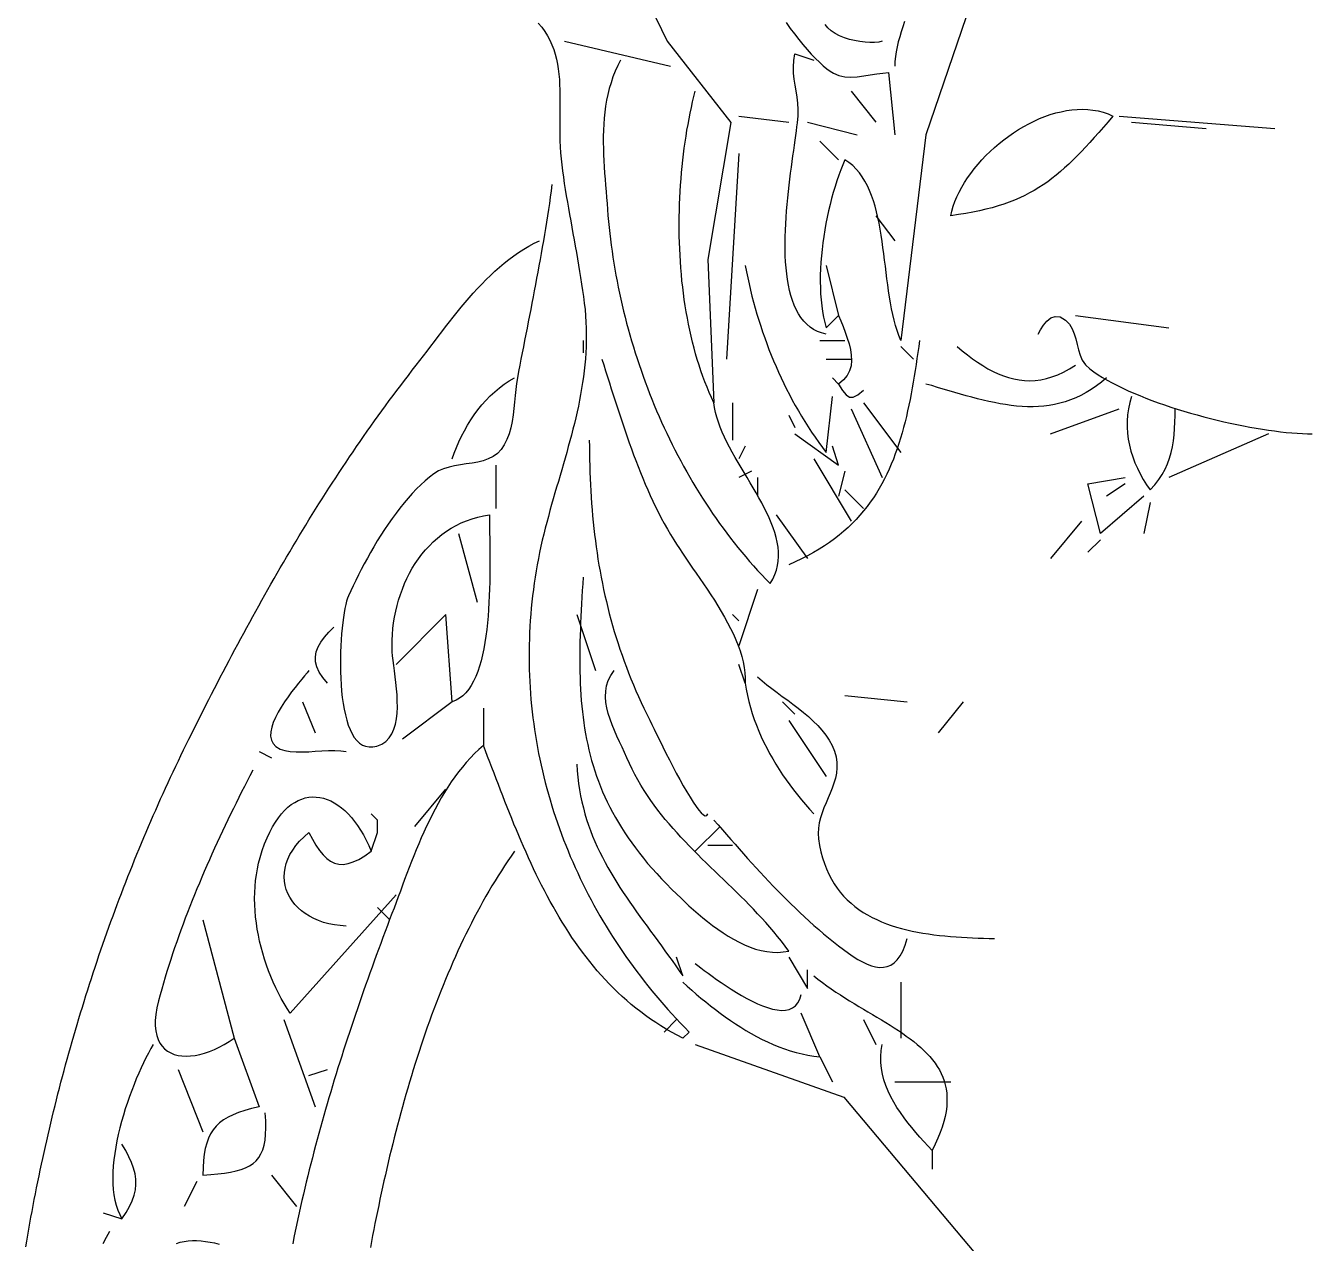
# Model space of a CAD drawing. Header units: millimetres. Extents: x 39 to 722, y 30 to 846.
# Drawn here: x 56.1 to 262.5, y 440.4 to 635.8 of the extents above; entities that cross this region are included whole.
import ezdxf

# ---------------------------------------------------------------- set-up
doc = ezdxf.new("R2010")
doc.units = ezdxf.units.MM
doc.layers.add('0_0_0', color=3, linetype='Continuous')

msp = doc.modelspace()

# ---------------------------------------------------------------- linework, layer by layer
at = {"layer": '0_0_0'}
for points in [[(142.52, 667.34), (158.99, 633.34), (169.22, 620.33), (165.53, 598.34), (166.52, 575.34), (166.14, 576.16), (165.77, 576.99), (165.41, 577.83), (165.07, 578.69), (164.74, 579.56), (164.43, 580.45), (164.13, 581.35), (163.84, 582.26), (163.58, 583.18), (163.32, 584.11), (163.08, 585.05), (162.85, 586.01), (162.63, 586.97), (162.43, 587.94), (162.25, 588.92), (162.07, 589.9), (161.91, 590.9), (161.76, 591.89), (161.63, 592.9), (161.5, 593.91), (161.39, 594.92), (161.3, 595.94), (161.21, 596.96), (161.14, 597.98), (161.08, 599.01), (161.03, 600.04), (160.99, 601.06), (160.96, 602.09), (160.95, 603.12), (160.95, 604.15), (160.96, 605.17), (160.98, 606.2), (161.01, 607.22), (161.05, 608.24), (161.1, 609.25), (161.17, 610.26), (161.24, 611.27), (161.32, 612.27), (161.42, 613.26), (161.52, 614.25), (161.64, 615.22), (161.76, 616.2), (161.9, 617.16), (162.04, 618.11), (162.19, 619.06), (162.36, 619.99), (162.53, 620.91), (162.71, 621.82), (162.9, 622.72), (163.1, 623.61), (163.31, 624.48), (163.52, 625.34)], [(215.52, 662.34), (200.53, 618.34), (196.52, 585.34), (196.21, 586.11), (195.92, 586.92), (195.66, 587.75), (195.43, 588.61), (195.22, 589.5), (195.02, 590.42), (194.85, 591.35), (194.69, 592.3), (194.54, 593.27), (194.41, 594.25), (194.27, 595.24), (194.15, 596.24), (194.03, 597.24), (193.9, 598.24), (193.78, 599.24), (193.64, 600.24), (193.51, 601.23), (193.36, 602.21), (193.19, 603.18), (193.02, 604.13), (192.82, 605.07), (192.61, 605.98), (192.37, 606.87), (192.1, 607.74), (191.81, 608.57), (191.49, 609.38), (191.14, 610.15), (190.75, 610.88), (190.32, 611.57), (189.85, 612.23), (189.34, 612.83), (188.78, 613.39), (188.18, 613.89), (187.52, 614.34), (187.19, 613.54), (186.86, 612.7), (186.55, 611.84), (186.24, 610.94), (185.95, 610.02), (185.67, 609.08), (185.4, 608.11), (185.15, 607.13), (184.91, 606.13), (184.69, 605.12), (184.49, 604.1), (184.3, 603.07), (184.13, 602.03), (183.98, 600.99), (183.86, 599.95), (183.75, 598.9), (183.67, 597.87), (183.61, 596.83), (183.58, 595.81), (183.57, 594.79), (183.59, 593.79), (183.63, 592.81), (183.7, 591.84), (183.81, 590.89), (183.94, 589.96), (184.1, 589.06), (184.3, 588.19), (184.52, 587.34), (186.52, 589.34), (186.87, 588.46), (187.23, 587.56), (187.59, 586.64), (187.92, 585.72), (188.2, 584.8), (188.43, 583.88), (188.56, 582.99), (188.6, 582.11), (188.51, 581.27), (188.28, 580.46), (187.88, 579.7), (187.3, 578.99), (186.52, 578.34), (187.17, 577.32), (187.73, 576.62), (188.28, 576.25), (188.88, 576.24), (189.61, 576.6), (190.52, 577.34)], [(138.33, 636.28), (138.89, 635.62), (139.38, 634.93), (139.81, 634.23), (140.19, 633.52), (140.52, 632.78), (140.81, 632.04), (141.04, 631.27), (141.24, 630.49), (141.4, 629.7), (141.53, 628.9), (141.63, 628.08), (141.71, 627.24), (141.76, 626.4), (141.79, 625.54), (141.8, 624.67), (141.81, 623.79), (141.81, 622.9), (141.8, 622), (141.79, 621.09), (141.78, 620.18), (141.78, 619.25), (141.79, 618.31), (141.81, 617.37), (141.85, 616.41), (141.9, 615.45), (141.99, 614.49), (142.09, 613.51), (142.22, 612.53), (142.36, 611.53), (142.51, 610.54), (142.67, 609.54), (142.83, 608.54), (143, 607.54), (143.17, 606.54), (143.35, 605.53), (143.53, 604.53), (143.71, 603.52), (143.9, 602.51), (144.08, 601.49), (144.26, 600.48), (144.44, 599.47), (144.62, 598.45), (144.8, 597.44), (144.97, 596.42), (145.13, 595.41), (145.29, 594.39), (145.44, 593.37), (145.58, 592.36), (145.71, 591.34), (145.83, 590.32), (145.92, 589.3), (145.98, 588.29), (146.02, 587.29), (146.04, 586.3), (146.03, 585.31), (146.01, 584.33), (145.96, 583.35), (145.89, 582.38), (145.81, 581.42), (145.7, 580.46), (145.58, 579.51), (145.45, 578.56), (145.29, 577.61), (145.13, 576.67), (144.95, 575.73), (144.76, 574.79), (144.56, 573.86), (144.34, 572.92), (144.12, 571.99), (143.89, 571.07), (143.65, 570.14), (143.4, 569.21), (143.15, 568.29), (142.89, 567.36), (142.62, 566.43), (142.36, 565.51), (142.09, 564.58), (141.82, 563.65), (141.55, 562.72), (141.27, 561.79), (141, 560.86), (140.73, 559.92), (140.47, 558.98), (140.21, 558.04), (139.95, 557.09), (139.7, 556.14), (139.45, 555.18), (139.21, 554.22), (138.98, 553.26), (138.76, 552.29), (138.55, 551.31), (138.35, 550.33), (138.16, 549.34), (137.98, 548.35), (137.82, 547.34), (137.67, 546.35), (137.54, 545.36), (137.41, 544.36), (137.3, 543.37), (137.21, 542.38), (137.12, 541.39), (137.05, 540.4), (136.98, 539.42), (136.93, 538.43), (136.9, 537.45), (136.87, 536.46), (136.85, 535.48), (136.85, 534.5), (136.86, 533.52), (136.88, 532.54), (136.92, 531.56), (136.96, 530.59), (137.02, 529.62), (137.08, 528.65), (137.16, 527.68), (137.25, 526.71), (137.36, 525.75), (137.47, 524.78), (137.59, 523.82), (137.73, 522.87), (137.88, 521.91), (138.04, 520.96), (138.21, 520.01), (138.39, 519.06), (138.58, 518.11), (138.78, 517.17), (138.99, 516.23), (139.22, 515.3), (139.45, 514.36), (139.7, 513.43), (139.96, 512.5), (140.22, 511.58), (140.5, 510.66), (140.79, 509.74), (141.09, 508.82), (141.4, 507.91), (141.72, 507), (142.05, 506.1), (142.39, 505.2), (142.74, 504.3), (143.1, 503.41), (143.47, 502.52), (143.86, 501.63), (144.25, 500.75), (144.65, 499.87), (145.06, 499), (145.48, 498.13), (145.91, 497.26), (146.36, 496.4), (146.81, 495.55), (147.27, 494.7), (147.74, 493.85), (148.22, 493.01), (148.71, 492.17), (149.21, 491.33), (149.72, 490.51), (150.24, 489.68), (150.76, 488.86), (151.3, 488.05), (151.85, 487.24), (152.4, 486.44), (152.97, 485.64), (153.54, 484.85), (154.13, 484.06), (154.72, 483.28), (155.32, 482.5), (155.93, 481.73), (156.55, 480.97), (157.18, 480.21), (157.82, 479.45), (158.47, 478.7), (159.12, 477.96), (159.78, 477.23), (160.46, 476.5), (161.14, 475.77), (161.83, 475.06), (162.52, 474.34), (161.52, 473.34), (160.62, 473.81), (159.73, 474.3), (158.86, 474.8), (158, 475.32), (157.17, 475.85), (156.35, 476.4), (155.55, 476.97), (154.77, 477.56), (154, 478.15), (153.25, 478.77), (152.52, 479.4), (151.8, 480.04), (151.1, 480.7), (150.41, 481.37), (149.73, 482.05), (149.08, 482.75), (148.43, 483.46), (147.8, 484.18), (147.18, 484.91), (146.58, 485.65), (145.99, 486.4), (145.41, 487.17), (144.84, 487.94), (144.29, 488.73), (143.74, 489.52), (143.21, 490.32), (142.69, 491.14), (142.18, 491.96), (141.68, 492.78), (141.19, 493.62), (140.71, 494.46), (140.24, 495.31), (139.77, 496.17), (139.32, 497.03), (138.87, 497.89), (138.44, 498.77), (138.01, 499.64), (137.58, 500.53), (137.17, 501.41), (136.76, 502.3), (136.36, 503.2), (135.96, 504.09), (135.57, 504.99), (135.19, 505.9), (134.81, 506.8), (134.43, 507.7), (134.06, 508.61), (133.7, 509.52), (133.34, 510.43), (132.98, 511.34), (132.62, 512.24), (132.27, 513.15), (131.92, 514.06), (131.58, 514.96), (131.23, 515.87), (130.89, 516.77), (130.55, 517.67), (130.2, 518.56), (129.86, 519.46), (129.52, 520.34), (128.8, 519.7), (128.1, 519.03), (127.43, 518.34), (126.78, 517.61), (126.15, 516.86), (125.54, 516.09), (124.95, 515.29), (124.37, 514.47), (123.82, 513.63), (123.29, 512.78), (122.77, 511.91), (122.27, 511.02), (121.78, 510.12), (121.31, 509.21), (120.86, 508.29), (120.41, 507.36), (119.98, 506.42), (119.56, 505.48), (119.15, 504.53), (118.76, 503.58), (118.37, 502.63), (117.99, 501.68), (117.62, 500.72), (117.25, 499.78), (116.89, 498.83), (116.54, 497.89), (116.2, 496.96), (115.85, 496.04), (115.51, 495.13), (115.18, 494.23), (114.84, 493.34), (114.48, 492.38), (114.11, 491.43), (113.75, 490.47), (113.4, 489.51), (113.04, 488.55), (112.69, 487.6), (112.34, 486.64), (111.99, 485.69), (111.65, 484.74), (111.31, 483.79), (110.97, 482.83), (110.63, 481.88), (110.29, 480.93), (109.96, 479.98), (109.63, 479.03), (109.31, 478.08), (108.98, 477.13), (108.66, 476.18), (108.34, 475.23), (108.03, 474.28), (107.71, 473.33), (107.4, 472.38), (107.1, 471.43), (106.79, 470.47), (106.49, 469.52), (106.19, 468.57), (105.9, 467.61), (105.6, 466.66), (105.31, 465.71), (105.03, 464.75), (104.74, 463.79), (104.46, 462.83), (104.19, 461.88), (103.91, 460.92), (103.64, 459.95), (103.37, 458.99), (103.11, 458.03), (102.85, 457.06), (102.59, 456.1), (102.33, 455.13), (102.08, 454.16), (101.83, 453.19), (101.59, 452.21), (101.34, 451.24), (101.11, 450.26), (100.87, 449.28), (100.64, 448.3), (100.41, 447.31), (100.19, 446.33), (99.97, 445.34), (99.75, 444.35), (99.54, 443.36), (99.32, 442.36), (99.12, 441.36), (98.92, 440.36)], [(178.08, 636.36), (178.75, 635.42), (179.43, 634.52), (180.12, 633.65), (180.8, 632.82), (181.47, 632.03), (182.14, 631.29), (182.79, 630.61), (183.43, 629.98), (184.04, 629.43), (184.63, 628.94), (185.19, 628.53), (185.72, 628.21), (186.57, 627.85), (187.5, 627.66), (188.49, 627.61), (189.52, 627.65), (190.56, 627.78), (191.61, 627.94), (192.63, 628.11), (193.61, 628.25), (194.52, 628.34), (195.52, 618.34)], [(193.52, 633.34), (192.95, 633.23), (192.29, 633.17), (191.55, 633.16), (190.76, 633.2), (189.93, 633.3), (189.09, 633.45), (188.25, 633.65), (187.44, 633.9), (186.66, 634.22), (185.95, 634.59), (185.31, 635.01), (184.77, 635.5), (184.35, 636.04)], [(197.07, 636.5), (196.81, 635.68), (196.56, 634.87), (196.32, 634.06), (196.1, 633.26), (195.91, 632.46), (195.75, 631.67), (195.63, 630.88), (195.55, 630.11), (195.52, 629.34)], [(142.52, 633.34), (159.52, 629.34)], [(151.52, 630.34), (151.07, 629.45), (150.67, 628.54), (150.31, 627.62), (150, 626.7), (149.73, 625.77), (149.49, 624.83), (149.3, 623.88), (149.13, 622.93), (149, 621.97), (148.9, 621), (148.83, 620.04), (148.78, 619.06), (148.76, 618.09), (148.76, 617.11), (148.77, 616.13), (148.8, 615.15), (148.85, 614.16), (148.91, 613.18), (148.97, 612.2), (149.04, 611.22), (149.12, 610.24), (149.2, 609.26), (149.28, 608.28), (149.36, 607.31), (149.44, 606.34), (149.51, 605.39), (149.59, 604.44), (149.69, 603.48), (149.79, 602.52), (149.91, 601.57), (150.03, 600.61), (150.16, 599.65), (150.31, 598.69), (150.46, 597.73), (150.62, 596.76), (150.79, 595.8), (150.97, 594.84), (151.16, 593.88), (151.37, 592.92), (151.58, 591.96), (151.79, 591), (152.02, 590.04), (152.26, 589.09), (152.51, 588.13), (152.77, 587.17), (153.03, 586.22), (153.31, 585.27), (153.59, 584.32), (153.88, 583.37), (154.19, 582.43), (154.5, 581.49), (154.82, 580.55), (155.15, 579.61), (155.49, 578.67), (155.84, 577.74), (156.2, 576.81), (156.56, 575.89), (156.94, 574.97), (157.32, 574.05), (157.72, 573.14), (158.12, 572.23), (158.53, 571.33), (158.95, 570.43), (159.38, 569.53), (159.82, 568.64), (160.26, 567.75), (160.72, 566.87), (161.18, 566), (161.65, 565.13), (162.14, 564.26), (162.63, 563.41), (163.12, 562.55), (163.63, 561.71), (164.15, 560.87), (164.67, 560.03), (165.2, 559.21), (165.74, 558.39), (166.29, 557.58), (166.85, 556.77), (167.42, 555.97), (167.99, 555.18), (168.57, 554.4), (169.16, 553.62), (169.76, 552.86), (170.37, 552.1), (170.99, 551.35), (171.61, 550.61), (172.24, 549.87), (172.88, 549.15), (173.53, 548.43), (174.19, 547.73), (174.85, 547.03), (175.52, 546.34), (175.94, 547.04), (176.28, 547.75), (176.54, 548.46), (176.72, 549.19), (176.84, 549.92), (176.89, 550.67), (176.88, 551.42), (176.81, 552.18), (176.68, 552.94), (176.51, 553.71), (176.29, 554.49), (176.02, 555.27), (175.72, 556.06), (175.38, 556.85), (175, 557.65), (174.6, 558.45), (174.18, 559.25), (173.74, 560.06), (173.28, 560.87), (172.8, 561.68), (172.32, 562.49), (171.84, 563.31), (171.35, 564.12), (170.86, 564.94), (170.38, 565.75), (169.92, 566.57), (169.46, 567.38), (169.02, 568.19), (168.61, 569), (168.22, 569.81), (167.86, 570.61), (167.53, 571.41), (167.24, 572.21), (166.99, 573), (166.79, 573.79), (166.63, 574.57), (166.52, 575.34)], [(184.52, 586.34), (183.8, 586.53), (183.13, 586.79), (182.51, 587.11), (181.94, 587.49), (181.41, 587.94), (180.92, 588.45), (180.48, 589), (180.08, 589.62), (179.72, 590.28), (179.4, 590.98), (179.12, 591.73), (178.87, 592.52), (178.65, 593.35), (178.46, 594.21), (178.31, 595.1), (178.19, 596.02), (178.09, 596.97), (178.01, 597.93), (177.97, 598.92), (177.94, 599.92), (177.94, 600.94), (177.95, 601.97), (177.98, 603.01), (178.03, 604.05), (178.09, 605.09), (178.17, 606.13), (178.26, 607.17), (178.36, 608.2), (178.46, 609.22), (178.58, 610.23), (178.7, 611.22), (178.82, 612.2), (178.94, 613.15), (179.07, 614.07), (179.19, 614.97), (179.31, 615.84), (179.43, 616.68), (179.54, 617.48), (179.65, 618.24), (179.75, 618.96), (179.83, 619.63), (179.91, 620.25), (179.97, 620.83), (180.01, 621.34), (180.04, 622.4), (179.98, 623.42), (179.86, 624.4), (179.7, 625.37), (179.53, 626.32), (179.39, 627.28), (179.29, 628.24), (179.26, 629.24), (179.33, 630.27), (179.52, 631.34), (182.52, 630.34)], [(188.52, 625.34), (192.52, 620.34)], [(170.52, 621.34), (178.52, 620.34)], [(181.52, 620.34), (189.52, 618.34)], [(231.52, 621.34), (256.52, 619.34)], [(233.52, 620.34), (245.52, 619.34)], [(183.52, 617.34), (186.52, 614.34)], [(170.52, 615.34), (168.52, 582.34)], [(140.52, 610.34), (140.39, 609.34), (140.25, 608.34), (140.11, 607.33), (139.96, 606.33), (139.81, 605.33), (139.65, 604.32), (139.49, 603.32), (139.32, 602.32), (139.15, 601.31), (138.98, 600.31), (138.8, 599.31), (138.62, 598.31), (138.44, 597.31), (138.25, 596.31), (138.07, 595.31), (137.88, 594.31), (137.69, 593.31), (137.5, 592.31), (137.3, 591.31), (137.11, 590.31), (136.91, 589.31), (136.72, 588.31), (136.52, 587.32), (136.33, 586.32), (136.13, 585.32), (135.94, 584.33), (135.74, 583.33), (135.55, 582.33), (135.36, 581.34), (135.17, 580.34), (134.98, 579.34), (134.84, 578.44), (134.72, 577.48), (134.62, 576.48), (134.52, 575.45), (134.41, 574.41), (134.28, 573.37), (134.12, 572.34), (133.91, 571.33), (133.64, 570.37), (133.3, 569.45), (132.88, 568.59), (132.36, 567.82), (131.76, 567.19), (131.07, 566.69), (130.31, 566.31), (129.48, 566.03), (128.61, 565.81), (127.7, 565.65), (126.77, 565.51), (125.84, 565.37), (124.91, 565.21), (124.01, 565.02), (123.14, 564.75), (122.32, 564.4), (121.56, 563.94), (120.86, 563.4), (120.17, 562.82), (119.48, 562.18), (118.79, 561.51), (118.12, 560.79), (117.45, 560.04), (116.79, 559.25), (116.14, 558.44), (115.5, 557.6), (114.87, 556.74), (114.26, 555.86), (113.66, 554.97), (113.07, 554.06), (112.5, 553.15), (111.95, 552.23), (111.41, 551.31), (110.9, 550.39), (110.4, 549.48), (109.92, 548.58), (109.46, 547.69), (109.03, 546.82), (108.62, 545.97), (108.23, 545.14), (107.87, 544.34), (107.72, 543.97), (107.58, 543.51), (107.45, 542.96), (107.31, 542.33), (107.19, 541.63), (107.07, 540.87), (106.97, 540.05), (106.87, 539.17), (106.78, 538.25), (106.71, 537.29), (106.65, 536.3), (106.61, 535.28), (106.59, 534.25), (106.58, 533.21), (106.6, 532.16), (106.63, 531.11), (106.69, 530.07), (106.77, 529.04), (106.88, 528.04), (107.02, 527.07), (107.18, 526.13), (107.37, 525.24), (107.59, 524.39), (107.85, 523.6), (108.13, 522.87), (108.45, 522.21), (108.81, 521.63), (109.21, 521.13), (109.64, 520.72), (110.11, 520.4), (110.63, 520.19), (111.19, 520.09), (111.79, 520.1), (112.43, 520.23), (113.21, 520.55), (113.86, 520.99), (114.39, 521.54), (114.82, 522.18), (115.16, 522.92), (115.4, 523.72), (115.57, 524.59), (115.68, 525.51), (115.72, 526.47), (115.71, 527.45), (115.67, 528.44), (115.59, 529.43), (115.48, 530.41), (115.37, 531.36), (115.25, 532.28), (115.13, 533.15), (115.03, 533.96), (114.95, 534.7), (114.9, 535.34), (114.87, 536.28), (114.88, 537.21), (114.92, 538.15), (115, 539.08), (115.12, 540.01), (115.26, 540.94), (115.45, 541.86), (115.66, 542.77), (115.91, 543.67), (116.2, 544.56), (116.52, 545.44), (116.87, 546.3), (117.25, 547.14), (117.67, 547.96), (118.12, 548.76), (118.6, 549.54), (119.12, 550.29), (119.67, 551.02), (120.24, 551.72), (120.85, 552.38), (121.49, 553.02), (122.17, 553.62), (122.87, 554.19), (123.6, 554.71), (124.36, 555.2), (125.15, 555.64), (125.98, 556.05), (126.83, 556.4), (127.71, 556.71), (128.62, 556.98), (129.56, 557.19), (130.52, 557.34), (130.52, 556.71), (130.51, 556), (130.52, 555.25), (130.52, 554.43), (130.53, 553.57), (130.54, 552.67), (130.55, 551.72), (130.56, 550.74), (130.56, 549.73), (130.56, 548.7), (130.55, 547.64), (130.53, 546.56), (130.5, 545.47), (130.46, 544.37), (130.41, 543.27), (130.35, 542.17), (130.27, 541.08), (130.17, 539.99), (130.06, 538.92), (129.92, 537.86), (129.77, 536.83), (129.59, 535.83), (129.38, 534.86), (129.16, 533.93), (128.9, 533.03), (128.62, 532.18), (128.3, 531.39), (127.95, 530.64), (127.57, 529.96), (127.16, 529.34), (126.71, 528.79), (126.22, 528.31), (125.7, 527.9), (125.13, 527.58), (124.52, 527.34), (123.52, 541.34), (115.52, 533.34)], [(192.52, 605.34), (195.52, 601.34)], [(56.09, 439.84), (56.25, 440.79), (56.41, 441.74), (56.58, 442.69), (56.75, 443.65), (56.92, 444.6), (57.1, 445.55), (57.28, 446.49), (57.46, 447.44), (57.65, 448.39), (57.84, 449.34), (58.03, 450.28), (58.22, 451.23), (58.42, 452.18), (58.62, 453.12), (58.82, 454.06), (59.03, 455.01), (59.24, 455.95), (59.45, 456.89), (59.67, 457.83), (59.88, 458.77), (60.11, 459.71), (60.33, 460.65), (60.56, 461.59), (60.79, 462.53), (61.02, 463.46), (61.26, 464.4), (61.5, 465.34), (61.74, 466.27), (61.99, 467.2), (62.23, 468.14), (62.49, 469.07), (62.74, 470), (63, 470.93), (63.26, 471.86), (63.52, 472.79), (63.79, 473.71), (64.06, 474.64), (64.33, 475.57), (64.61, 476.49), (64.89, 477.41), (65.17, 478.34), (65.45, 479.26), (65.74, 480.18), (66.03, 481.1), (66.33, 482.02), (66.62, 482.94), (66.92, 483.85), (67.23, 484.77), (67.53, 485.69), (67.84, 486.6), (68.15, 487.51), (68.47, 488.42), (68.79, 489.33), (69.11, 490.24), (69.43, 491.15), (69.76, 492.06), (70.09, 492.97), (70.42, 493.87), (70.76, 494.78), (71.1, 495.68), (71.44, 496.58), (71.79, 497.48), (72.14, 498.38), (72.49, 499.28), (72.84, 500.18), (73.2, 501.08), (73.56, 501.97), (73.93, 502.87), (74.29, 503.76), (74.66, 504.65), (75.04, 505.54), (75.41, 506.43), (75.79, 507.32), (76.17, 508.2), (76.56, 509.09), (76.95, 509.97), (77.34, 510.86), (77.73, 511.74), (78.13, 512.62), (78.53, 513.5), (78.94, 514.37), (79.34, 515.25), (79.75, 516.12), (80.17, 517), (80.58, 517.87), (81, 518.74), (81.42, 519.61), (81.85, 520.48), (82.28, 521.34), (82.73, 522.25), (83.18, 523.16), (83.64, 524.07), (84.09, 524.98), (84.55, 525.88), (85.01, 526.78), (85.46, 527.68), (85.92, 528.58), (86.38, 529.48), (86.85, 530.38), (87.31, 531.27), (87.77, 532.16), (88.24, 533.06), (88.71, 533.95), (89.18, 534.83), (89.65, 535.72), (90.12, 536.61), (90.59, 537.49), (91.07, 538.37), (91.55, 539.25), (92.03, 540.13), (92.51, 541.01), (92.99, 541.89), (93.47, 542.76), (93.96, 543.63), (94.45, 544.51), (94.94, 545.38), (95.43, 546.24), (95.93, 547.11), (96.42, 547.98), (96.92, 548.84), (97.43, 549.7), (97.93, 550.56), (98.44, 551.42), (98.95, 552.28), (99.46, 553.14), (99.97, 553.99), (100.49, 554.84), (101.01, 555.69), (101.53, 556.54), (102.06, 557.39), (102.59, 558.24), (103.12, 559.09), (103.65, 559.93), (104.19, 560.77), (104.73, 561.61), (105.27, 562.45), (105.82, 563.29), (106.37, 564.13), (106.92, 564.96), (107.48, 565.79), (108.03, 566.63), (108.6, 567.46), (109.16, 568.29), (109.73, 569.11), (110.31, 569.94), (110.88, 570.76), (111.46, 571.59), (112.05, 572.41), (112.64, 573.23), (113.23, 574.05), (113.82, 574.86), (114.42, 575.68), (115.03, 576.49), (115.63, 577.3), (116.25, 578.12), (116.86, 578.92), (117.48, 579.73), (118.11, 580.54), (118.73, 581.34), (119.31, 582.09), (119.9, 582.85), (120.48, 583.61), (121.07, 584.39), (121.66, 585.16), (122.25, 585.95), (122.85, 586.73), (123.46, 587.52), (124.07, 588.31), (124.69, 589.09), (125.31, 589.87), (125.95, 590.65), (126.59, 591.42), (127.24, 592.17), (127.9, 592.92), (128.57, 593.66), (129.25, 594.38), (129.95, 595.09), (130.65, 595.77), (131.37, 596.44), (132.1, 597.09), (132.85, 597.72), (133.61, 598.32), (134.39, 598.9), (135.18, 599.45), (135.99, 599.97), (136.82, 600.46), (137.66, 600.92), (138.52, 601.34)], [(171.52, 597.34), (171.72, 596.36), (171.93, 595.38), (172.15, 594.4), (172.38, 593.42), (172.62, 592.45), (172.88, 591.48), (173.15, 590.52), (173.42, 589.56), (173.72, 588.6), (174.02, 587.65), (174.33, 586.7), (174.66, 585.76), (175, 584.83), (175.35, 583.89), (175.72, 582.97), (176.09, 582.05), (176.48, 581.13), (176.88, 580.22), (177.3, 579.32), (177.73, 578.42), (178.17, 577.53), (178.62, 576.64), (179.09, 575.76), (179.57, 574.89), (180.07, 574.02), (180.58, 573.16), (181.1, 572.31), (181.64, 571.46), (182.18, 570.62), (182.75, 569.79), (183.33, 568.97), (183.92, 568.15), (184.52, 567.34), (185.52, 576.34)], [(184.52, 597.34), (186.52, 589.34)], [(218.52, 586.34), (218.93, 587.05), (219.41, 587.78), (219.95, 588.44), (220.57, 588.94), (221.27, 589.2), (222.06, 589.11), (222.94, 588.59), (223.57, 587.95), (224.02, 587.22), (224.34, 586.41), (224.58, 585.57), (224.78, 584.7), (224.99, 583.83), (225.26, 582.97), (225.62, 582.16), (226.14, 581.42), (226.84, 580.76), (227.48, 580.3), (228.16, 579.84), (228.88, 579.4), (229.64, 578.96), (230.43, 578.52), (231.26, 578.1), (232.12, 577.68), (233, 577.27), (233.91, 576.86), (234.85, 576.47), (235.81, 576.08), (236.79, 575.71), (237.79, 575.34), (238.8, 574.99), (239.83, 574.64), (240.87, 574.31), (241.92, 573.98), (242.98, 573.67), (244.04, 573.37), (245.11, 573.08), (246.18, 572.8), (247.25, 572.54), (248.31, 572.29), (249.37, 572.05), (250.42, 571.83), (251.47, 571.62), (252.5, 571.43), (253.52, 571.25), (254.53, 571.08), (255.51, 570.93), (256.48, 570.8), (257.43, 570.68), (258.35, 570.58), (259.24, 570.5), (260.11, 570.43), (260.95, 570.39), (261.75, 570.36), (262.52, 570.34)], [(224.52, 589.34), (239.52, 587.34)], [(145.52, 585.34), (145.52, 583.34)], [(199.52, 585.34), (199.38, 584.37), (199.24, 583.41), (199.09, 582.44), (198.95, 581.49), (198.8, 580.53), (198.64, 579.59), (198.49, 578.65), (198.32, 577.72), (198.15, 576.79), (197.98, 575.87), (197.79, 574.96), (197.6, 574.05), (197.39, 573.15), (197.18, 572.26), (196.95, 571.38), (196.71, 570.51), (196.46, 569.65), (196.2, 568.79), (195.92, 567.95), (195.62, 567.11), (195.31, 566.29), (194.98, 565.48), (194.63, 564.67), (194.26, 563.88), (193.87, 563.1), (193.46, 562.33), (193.03, 561.57), (192.58, 560.82), (192.1, 560.09), (191.6, 559.37), (191.08, 558.66), (190.52, 557.97), (189.94, 557.29), (189.34, 556.62), (188.7, 555.97), (188.03, 555.33), (187.34, 554.71), (186.61, 554.1), (185.85, 553.5), (185.06, 552.93), (184.24, 552.36), (183.38, 551.82), (182.48, 551.29), (181.55, 550.78), (180.58, 550.28), (179.57, 549.8), (178.52, 549.34)], [(183.52, 585.34), (187.52, 585.34)], [(196.52, 584.34), (198.52, 582.34)], [(205.52, 584.34), (206.35, 583.66), (207.18, 583.01), (208.01, 582.39), (208.83, 581.82), (209.65, 581.29), (210.48, 580.8), (211.3, 580.37), (212.13, 579.98), (212.96, 579.65), (213.8, 579.37), (214.64, 579.15), (215.49, 578.99), (216.34, 578.9), (217.21, 578.87), (218.08, 578.91), (218.96, 579.02), (219.86, 579.21), (220.76, 579.47), (221.68, 579.81), (222.61, 580.24), (223.56, 580.75), (224.52, 581.34)], [(148.52, 582.34), (148.83, 581.4), (149.14, 580.45), (149.44, 579.49), (149.75, 578.54), (150.05, 577.58), (150.36, 576.62), (150.67, 575.65), (150.98, 574.69), (151.29, 573.73), (151.61, 572.76), (151.93, 571.8), (152.26, 570.84), (152.59, 569.87), (152.92, 568.91), (153.27, 567.96), (153.62, 567), (153.97, 566.05), (154.34, 565.1), (154.71, 564.16), (155.09, 563.22), (155.49, 562.29), (155.89, 561.36), (156.3, 560.44), (156.73, 559.52), (157.16, 558.62), (157.61, 557.72), (158.07, 556.82), (158.55, 555.94), (159.04, 555.07), (159.54, 554.2), (160.06, 553.34), (160.5, 552.65), (160.97, 551.92), (161.47, 551.17), (162, 550.4), (162.54, 549.61), (163.1, 548.8), (163.68, 547.97), (164.26, 547.13), (164.84, 546.27), (165.43, 545.4), (166.01, 544.52), (166.58, 543.63), (167.14, 542.73), (167.69, 541.83), (168.21, 540.92), (168.71, 540.01), (169.19, 539.1), (169.63, 538.2), (170.04, 537.29), (170.4, 536.39), (170.73, 535.49), (171, 534.61), (171.23, 533.73), (171.39, 532.86), (171.5, 532.01), (171.55, 531.17), (171.52, 530.34), (170.52, 533.34)], [(184.52, 582.34), (188.52, 582.34)], [(124.52, 566.34), (124.84, 567.26), (125.2, 568.17), (125.59, 569.07), (126.02, 569.97), (126.48, 570.85), (126.97, 571.72), (127.5, 572.57), (128.06, 573.4), (128.65, 574.2), (129.27, 574.98), (129.93, 575.72), (130.62, 576.43), (131.34, 577.1), (132.09, 577.73), (132.87, 578.32), (133.68, 578.86), (134.52, 579.34)], [(185.52, 579.34), (186.52, 578.34)], [(229.52, 579.34), (228.71, 578.66), (227.89, 578.03), (227.07, 577.47), (226.24, 576.96), (225.41, 576.52), (224.57, 576.12), (223.73, 575.78), (222.89, 575.49), (222.04, 575.25), (221.18, 575.06), (220.32, 574.91), (219.46, 574.8), (218.6, 574.73), (217.73, 574.7), (216.85, 574.7), (215.97, 574.74), (215.09, 574.81), (214.21, 574.91), (213.32, 575.03), (212.42, 575.18), (211.53, 575.35), (210.63, 575.54), (209.73, 575.75), (208.82, 575.97), (207.91, 576.21), (207, 576.46), (206.08, 576.72), (205.16, 576.98), (204.24, 577.25), (203.32, 577.53), (202.39, 577.8), (201.46, 578.08), (200.52, 578.34)], [(233.52, 576.34), (233.24, 575.36), (233.03, 574.37), (232.89, 573.39), (232.82, 572.4), (232.82, 571.42), (232.88, 570.45), (233, 569.48), (233.19, 568.52), (233.43, 567.58), (233.73, 566.64), (234.07, 565.71), (234.47, 564.81), (234.92, 563.91), (235.41, 563.04), (235.95, 562.18), (236.52, 561.34), (237.26, 562.16), (237.9, 562.99), (238.45, 563.83), (238.92, 564.68), (239.31, 565.55), (239.63, 566.44), (239.89, 567.35), (240.09, 568.27), (240.24, 569.22), (240.35, 570.2), (240.43, 571.19), (240.48, 572.22), (240.51, 573.27), (240.52, 574.34)], [(169.52, 575.34), (169.52, 569.34)], [(188.52, 574.34), (193.52, 563.34)], [(190.52, 575.34), (196.52, 567.34)], [(220.52, 570.34), (231.52, 574.34)], [(178.52, 573.34), (179.52, 571.34)], [(179.52, 570.34), (186.52, 565.34), (185.52, 568.34)], [(255.52, 570.34), (239.52, 563.34)], [(146.52, 569.34), (146.53, 568.31), (146.54, 567.28), (146.55, 566.25), (146.58, 565.23), (146.61, 564.21), (146.65, 563.2), (146.7, 562.18), (146.75, 561.17), (146.81, 560.16), (146.88, 559.16), (146.96, 558.16), (147.05, 557.16), (147.15, 556.16), (147.25, 555.17), (147.36, 554.18), (147.49, 553.19), (147.62, 552.21), (147.76, 551.23), (147.91, 550.24), (148.07, 549.27), (148.24, 548.29), (148.42, 547.32), (148.61, 546.34), (148.82, 545.37), (149.03, 544.41), (149.25, 543.44), (149.49, 542.48), (149.73, 541.51), (149.99, 540.55), (150.25, 539.59), (150.53, 538.63), (150.82, 537.68), (151.13, 536.72), (151.44, 535.77), (151.77, 534.82), (152.11, 533.87), (152.46, 532.91), (152.82, 531.97), (153.2, 531.02), (153.59, 530.07), (154, 529.12), (154.41, 528.18), (154.84, 527.23), (155.29, 526.29), (155.75, 525.34), (155.95, 524.93), (156.22, 524.37), (156.54, 523.7), (156.92, 522.92), (157.34, 522.06), (157.81, 521.12), (158.3, 520.12), (158.82, 519.09), (159.36, 518.02), (159.92, 516.95), (160.48, 515.89), (161.04, 514.84), (161.6, 513.84), (162.15, 512.89), (162.68, 512.01), (163.18, 511.21), (163.66, 510.51), (164.1, 509.93), (164.49, 509.49), (164.84, 509.19), (165.13, 509.06), (165.36, 509.1), (165.52, 509.34)], [(171.52, 568.34), (170.52, 566.34)], [(182.52, 566.34), (188.52, 556.34)], [(131.52, 565.34), (131.52, 558.34)], [(172.52, 564.34), (170.52, 563.34)], [(187.52, 564.34), (186.52, 560.34)], [(173.52, 563.34), (173.52, 560.34)], [(235.52, 560.34), (228.52, 554.34), (226.52, 562.34), (232.52, 563.34)], [(232.52, 562.34), (229.52, 560.34)], [(187.52, 561.34), (190.52, 558.34)], [(236.52, 559.34), (235.52, 554.34)], [(176.52, 557.34), (181.52, 550.34)], [(225.52, 556.34), (220.52, 550.34)], [(125.52, 554.34), (128.52, 543.34)], [(228.52, 553.34), (226.52, 551.34)], [(145.52, 547.34), (145.46, 546.26), (145.39, 545.18), (145.33, 544.12), (145.27, 543.07), (145.21, 542.03), (145.16, 541), (145.12, 539.98), (145.08, 538.97), (145.05, 537.97), (145.02, 536.98), (145, 535.99), (144.99, 535.02), (144.99, 534.06), (144.99, 533.11), (145.01, 532.16), (145.03, 531.22), (145.06, 530.29), (145.11, 529.37), (145.16, 528.45), (145.23, 527.54), (145.31, 526.64), (145.4, 525.75), (145.51, 524.86), (145.63, 523.97), (145.76, 523.1), (145.91, 522.22), (146.08, 521.36), (146.26, 520.5), (146.45, 519.64), (146.66, 518.79), (146.89, 517.94), (147.14, 517.09), (147.41, 516.25), (147.69, 515.41), (148, 514.58), (148.32, 513.74), (148.66, 512.91), (149.03, 512.09), (149.41, 511.26), (149.82, 510.44), (150.25, 509.61), (150.7, 508.79), (151.18, 507.97), (151.68, 507.15), (152.2, 506.33), (152.75, 505.51), (153.32, 504.69), (153.92, 503.88), (154.55, 503.05), (155.2, 502.23), (155.88, 501.41), (156.59, 500.59), (157.33, 499.76), (158.09, 498.93), (158.88, 498.1), (159.71, 497.27), (160.56, 496.44), (161.18, 495.85), (161.83, 495.24), (162.51, 494.61), (163.22, 493.97), (163.96, 493.33), (164.72, 492.69), (165.5, 492.06), (166.31, 491.45), (167.13, 490.85), (167.97, 490.27), (168.82, 489.73), (169.68, 489.22), (170.55, 488.75), (171.43, 488.33), (172.32, 487.97), (173.21, 487.66), (174.11, 487.41), (175, 487.24), (175.89, 487.14), (176.77, 487.12), (177.65, 487.19), (178.52, 487.34), (177.94, 488.14), (177.35, 488.91), (176.74, 489.68), (176.12, 490.43), (175.49, 491.17), (174.84, 491.9), (174.19, 492.62), (173.53, 493.33), (172.86, 494.03), (172.19, 494.73), (171.51, 495.42), (170.82, 496.1), (170.14, 496.78), (169.44, 497.46), (168.75, 498.13), (168.05, 498.8), (167.36, 499.47), (166.66, 500.14), (165.97, 500.81), (165.28, 501.48), (164.59, 502.15), (163.91, 502.83), (163.23, 503.51), (162.56, 504.2), (161.89, 504.89), (161.23, 505.59), (160.59, 506.29), (159.95, 507.01), (159.32, 507.73), (158.7, 508.46), (158.1, 509.2), (157.51, 509.96), (156.93, 510.73), (156.37, 511.51), (155.83, 512.3), (155.3, 513.12), (154.79, 513.94), (154.3, 514.79), (153.83, 515.65), (153.37, 516.53), (152.95, 517.43), (152.54, 518.34), (152.17, 519.19), (151.77, 520.05), (151.37, 520.92), (150.96, 521.81), (150.56, 522.72), (150.19, 523.62), (149.85, 524.53), (149.56, 525.44), (149.34, 526.35), (149.19, 527.25), (149.12, 528.14), (149.15, 529.02), (149.3, 529.89), (149.57, 530.73), (149.97, 531.55), (150.52, 532.34)], [(173.52, 545.34), (170.52, 536.34)], [(144.52, 541.34), (147.52, 532.34)], [(169.52, 541.34), (170.52, 540.34)], [(104.52, 530.34), (103.74, 531.24), (103.16, 532.1), (102.78, 532.94), (102.58, 533.75), (102.56, 534.56), (102.7, 535.35), (103, 536.14), (103.44, 536.92), (104.01, 537.72), (104.71, 538.52), (105.52, 539.34)], [(101.52, 532.34), (101.22, 531.98), (100.84, 531.51), (100.38, 530.96), (99.87, 530.34), (99.32, 529.65), (98.75, 528.91), (98.18, 528.13), (97.62, 527.33), (97.08, 526.5), (96.59, 525.67), (96.16, 524.84), (95.81, 524.03), (95.55, 523.25), (95.4, 522.5), (95.38, 521.81), (95.5, 521.18), (95.78, 520.62), (96.24, 520.14), (96.89, 519.76), (97.66, 519.5), (98.52, 519.35), (99.46, 519.28), (100.46, 519.28), (101.5, 519.33), (102.55, 519.4), (103.61, 519.47), (104.66, 519.52), (105.67, 519.53), (106.63, 519.48), (107.52, 519.34)], [(173.52, 531.34), (174.25, 530.71), (175.02, 530.08), (175.82, 529.46), (176.65, 528.84), (177.49, 528.21), (178.35, 527.58), (179.2, 526.95), (180.04, 526.3), (180.87, 525.64), (181.67, 524.96), (182.44, 524.25), (183.17, 523.53), (183.84, 522.78), (184.46, 522), (185, 521.18), (185.47, 520.33), (185.87, 519.39), (186.12, 518.48), (186.24, 517.6), (186.25, 516.74), (186.17, 515.9), (186, 515.08), (185.77, 514.28), (185.49, 513.48), (185.18, 512.69), (184.84, 511.91), (184.5, 511.12), (184.17, 510.33), (183.87, 509.54), (183.61, 508.73), (183.41, 507.91), (183.28, 507.08), (183.24, 506.22), (183.31, 505.34), (183.48, 504.28), (183.69, 503.27), (183.95, 502.3), (184.24, 501.38), (184.58, 500.51), (184.95, 499.68), (185.36, 498.89), (185.8, 498.14), (186.28, 497.44), (186.79, 496.77), (187.33, 496.15), (187.91, 495.56), (188.51, 495), (189.13, 494.48), (189.79, 494), (190.47, 493.54), (191.17, 493.12), (191.89, 492.73), (192.64, 492.37), (193.4, 492.03), (194.18, 491.72), (194.98, 491.44), (195.79, 491.18), (196.62, 490.94), (197.46, 490.73), (198.31, 490.54), (199.17, 490.36), (200.04, 490.21), (200.92, 490.07), (201.8, 489.95), (202.69, 489.84), (203.58, 489.75), (204.47, 489.67), (205.36, 489.6), (206.26, 489.54), (207.15, 489.49), (208.03, 489.45), (208.92, 489.42), (209.79, 489.39), (210.66, 489.37), (211.52, 489.34)], [(171.52, 530.34), (171.69, 529.34), (171.89, 528.35), (172.12, 527.37), (172.38, 526.4), (172.67, 525.45), (172.99, 524.5), (173.34, 523.56), (173.71, 522.64), (174.11, 521.72), (174.53, 520.82), (174.98, 519.93), (175.45, 519.05), (175.94, 518.18), (176.45, 517.32), (176.98, 516.47), (177.53, 515.64), (178.1, 514.81), (178.69, 514), (179.29, 513.19), (179.91, 512.4), (180.55, 511.62), (181.19, 510.85), (181.85, 510.09), (182.52, 509.34)], [(100.52, 527.34), (102.52, 522.34)], [(124.52, 527.34), (116.52, 521.34)], [(177.52, 527.34), (179.52, 525.34)], [(187.52, 528.34), (197.52, 527.34)], [(206.52, 527.34), (202.52, 522.34)], [(129.52, 526.34), (129.52, 520.34)], [(178.52, 524.34), (184.52, 515.34)], [(93.52, 519.34), (95.52, 518.34)], [(92.52, 516.34), (92.07, 515.48), (91.62, 514.61), (91.18, 513.74), (90.73, 512.86), (90.28, 511.97), (89.84, 511.08), (89.4, 510.19), (88.96, 509.29), (88.52, 508.39), (88.09, 507.49), (87.66, 506.58), (87.23, 505.66), (86.81, 504.75), (86.39, 503.83), (85.97, 502.9), (85.56, 501.98), (85.15, 501.05), (84.74, 500.12), (84.34, 499.18), (83.95, 498.25), (83.56, 497.31), (83.17, 496.37), (82.79, 495.43), (82.42, 494.48), (82.05, 493.54), (81.69, 492.59), (81.34, 491.65), (80.99, 490.7), (80.64, 489.75), (80.31, 488.81), (79.98, 487.86), (79.66, 486.91), (79.35, 485.96), (79.04, 485.01), (78.75, 484.07), (78.46, 483.12), (78.18, 482.17), (77.91, 481.23), (77.64, 480.29), (77.39, 479.34), (77.12, 478.21), (76.95, 477.16), (76.87, 476.2), (76.87, 475.31), (76.94, 474.51), (77.1, 473.78), (77.32, 473.13), (77.61, 472.55), (77.96, 472.05), (78.37, 471.62), (78.84, 471.26), (79.35, 470.97), (79.92, 470.74), (80.52, 470.59), (81.16, 470.5), (81.84, 470.47), (82.54, 470.5), (83.27, 470.59), (84.02, 470.75), (84.79, 470.96), (85.57, 471.22), (86.36, 471.54), (87.15, 471.92), (87.95, 472.34), (88.74, 472.82), (89.52, 473.34), (93.52, 462.34), (92.33, 462.05), (91.24, 461.74), (90.25, 461.4), (89.35, 461.04), (88.55, 460.65), (87.83, 460.22), (87.19, 459.74), (86.63, 459.22), (86.15, 458.64), (85.74, 458), (85.4, 457.29), (85.12, 456.51), (84.9, 455.66), (84.73, 454.72), (84.62, 453.69), (84.55, 452.57), (84.52, 451.34), (85.77, 451.45), (86.92, 451.57), (87.98, 451.71), (88.95, 451.87), (89.84, 452.06), (90.64, 452.29), (91.37, 452.56), (92.01, 452.88), (92.57, 453.25), (93.07, 453.68), (93.48, 454.19), (93.83, 454.76), (94.12, 455.42), (94.33, 456.16), (94.49, 456.99), (94.58, 457.91), (94.62, 458.95), (94.6, 460.09), (94.52, 461.34)], [(144.52, 517.34), (144.59, 516.28), (144.68, 515.24), (144.8, 514.22), (144.95, 513.22), (145.12, 512.23), (145.33, 511.27), (145.56, 510.32), (145.81, 509.38), (146.08, 508.46), (146.38, 507.56), (146.71, 506.67), (147.05, 505.79), (147.41, 504.92), (147.79, 504.06), (148.19, 503.22), (148.61, 502.38), (149.04, 501.56), (149.49, 500.74), (149.96, 499.93), (150.43, 499.13), (150.92, 498.33), (151.43, 497.54), (151.94, 496.75), (152.47, 495.97), (153, 495.19), (153.54, 494.41), (154.09, 493.63), (154.65, 492.86), (155.21, 492.08), (155.78, 491.3), (156.35, 490.53), (156.92, 489.75), (157.5, 488.96), (158.08, 488.18), (158.66, 487.39), (159.23, 486.59), (159.81, 485.79), (160.39, 484.98), (160.96, 484.17), (161.52, 483.34), (160.52, 486.34)], [(115.52, 496.34), (98.52, 477.34), (98.02, 478.12), (97.54, 478.92), (97.07, 479.74), (96.63, 480.59), (96.2, 481.45), (95.79, 482.34), (95.41, 483.24), (95.05, 484.15), (94.71, 485.08), (94.4, 486.02), (94.11, 486.97), (93.85, 487.93), (93.62, 488.9), (93.41, 489.87), (93.24, 490.85), (93.09, 491.83), (92.98, 492.81), (92.89, 493.79), (92.84, 494.77), (92.82, 495.75), (92.84, 496.72), (92.89, 497.68), (92.97, 498.64), (93.1, 499.58), (93.26, 500.52), (93.46, 501.44), (93.69, 502.34), (94.04, 503.47), (94.42, 504.52), (94.82, 505.5), (95.24, 506.41), (95.68, 507.25), (96.14, 508.02), (96.62, 508.71), (97.12, 509.34), (97.63, 509.91), (98.16, 510.4), (98.7, 510.83), (99.25, 511.2), (99.81, 511.5), (100.38, 511.73), (100.95, 511.9), (101.53, 512.01), (102.11, 512.06), (102.7, 512.05), (103.28, 511.98), (103.87, 511.85), (104.45, 511.66), (105.03, 511.42), (105.6, 511.11), (106.17, 510.75), (106.73, 510.34), (107.28, 509.87), (107.81, 509.35), (108.34, 508.78), (108.85, 508.15), (109.34, 507.47), (109.82, 506.75), (110.28, 505.97), (110.71, 505.14), (111.13, 504.27), (111.52, 503.34), (112.52, 506.34), (112.52, 507.34), (112.52, 508.34), (111.52, 509.34)], [(118.52, 507.34), (123.52, 513.34)], [(166.52, 508.34), (167.2, 507.57), (167.88, 506.79), (168.55, 506.02), (169.23, 505.25), (169.9, 504.49), (170.57, 503.72), (171.25, 502.96), (171.92, 502.21), (172.6, 501.46), (173.28, 500.71), (173.96, 499.97), (174.65, 499.23), (175.34, 498.5), (176.03, 497.77), (176.73, 497.05), (177.43, 496.33), (178.15, 495.61), (178.86, 494.91), (179.59, 494.2), (180.32, 493.51), (181.06, 492.82), (181.81, 492.13), (182.57, 491.45), (183.34, 490.78), (184.12, 490.12), (184.91, 489.46), (185.71, 488.81), (186.52, 488.16), (187.32, 487.56), (188.1, 486.99), (188.87, 486.47), (189.62, 485.99), (190.36, 485.58), (191.08, 485.24), (191.78, 484.98), (192.45, 484.8), (193.1, 484.71), (193.73, 484.72), (194.32, 484.84), (194.89, 485.07), (195.42, 485.43), (195.92, 485.92), (196.38, 486.55), (196.8, 487.32), (197.18, 488.25), (197.52, 489.34)], [(107.52, 491.34), (106.55, 491.41), (105.62, 491.53), (104.73, 491.71), (103.88, 491.94), (103.07, 492.22), (102.31, 492.55), (101.6, 492.92), (100.94, 493.34), (100.33, 493.8), (99.78, 494.29), (99.28, 494.82), (98.84, 495.38), (98.46, 495.97), (98.14, 496.58), (97.89, 497.22), (97.71, 497.87), (97.6, 498.55), (97.56, 499.24), (97.59, 499.94), (97.69, 500.65), (97.88, 501.37), (98.14, 502.09), (98.49, 502.81), (98.92, 503.53), (99.44, 504.25), (100.04, 504.96), (100.74, 505.66), (101.52, 506.34), (102.1, 505.27), (102.66, 504.32), (103.23, 503.48), (103.8, 502.78), (104.39, 502.2), (105, 501.76), (105.64, 501.45), (106.31, 501.27), (107.03, 501.25), (107.8, 501.36), (108.62, 501.63), (109.52, 502.04), (110.48, 502.61), (111.52, 503.34)], [(167.52, 507.34), (163.52, 503.34)], [(165.52, 504.34), (169.52, 504.34)], [(134.52, 503.34), (133.99, 502.58), (133.45, 501.8), (132.93, 501.02), (132.41, 500.22), (131.9, 499.42), (131.4, 498.61), (130.9, 497.79), (130.41, 496.96), (129.93, 496.12), (129.45, 495.28), (128.98, 494.43), (128.51, 493.57), (128.06, 492.7), (127.6, 491.83), (127.16, 490.95), (126.72, 490.06), (126.29, 489.17), (125.86, 488.27), (125.44, 487.36), (125.03, 486.45), (124.62, 485.53), (124.22, 484.61), (123.82, 483.68), (123.44, 482.75), (123.05, 481.81), (122.67, 480.87), (122.3, 479.92), (121.93, 478.97), (121.57, 478.02), (121.22, 477.06), (120.87, 476.09), (120.52, 475.13), (120.19, 474.16), (119.85, 473.19), (119.52, 472.21), (119.2, 471.23), (118.88, 470.25), (118.57, 469.27), (118.27, 468.29), (117.96, 467.3), (117.67, 466.31), (117.38, 465.32), (117.09, 464.33), (116.81, 463.34), (116.53, 462.35), (116.26, 461.35), (115.99, 460.36), (115.73, 459.37), (115.47, 458.37), (115.22, 457.38), (114.97, 456.39), (114.72, 455.39), (114.48, 454.4), (114.25, 453.41), (114.02, 452.42), (113.79, 451.43), (113.57, 450.44), (113.35, 449.46), (113.14, 448.48), (112.93, 447.49), (112.72, 446.52), (112.52, 445.54), (112.32, 444.57), (112.12, 443.6), (111.93, 442.63), (111.75, 441.67), (111.57, 440.71), (111.39, 439.75)], [(112.52, 494.34), (114.52, 492.34)], [(84.52, 492.34), (89.52, 473.34)], [(163.52, 485.34), (163.93, 485.03), (164.41, 484.65), (164.96, 484.23), (165.57, 483.78), (166.23, 483.29), (166.94, 482.78), (167.69, 482.26), (168.47, 481.73), (169.28, 481.2), (170.11, 480.68), (170.95, 480.19), (171.8, 479.71), (172.65, 479.28), (173.49, 478.88), (174.32, 478.53), (175.12, 478.25), (175.9, 478.03), (176.65, 477.88), (177.35, 477.81), (178, 477.84), (178.6, 477.97), (179.14, 478.2), (179.6, 478.54), (179.99, 479.01), (180.3, 479.61), (180.52, 480.34)], [(178.52, 486.34), (181.52, 481.34), (181.52, 484.34)], [(182.52, 483.34), (183.21, 482.8), (183.91, 482.27), (184.62, 481.75), (185.34, 481.25), (186.07, 480.76), (186.8, 480.28), (187.53, 479.81), (188.27, 479.35), (189.01, 478.9), (189.75, 478.45), (190.49, 478.01), (191.22, 477.57), (191.94, 477.14), (192.66, 476.71), (193.38, 476.28), (194.08, 475.86), (194.77, 475.43), (195.45, 475), (196.11, 474.57), (196.75, 474.13), (197.38, 473.69), (197.99, 473.25), (198.58, 472.8), (199.15, 472.34), (199.69, 471.87), (200.21, 471.39), (200.7, 470.9), (201.16, 470.4), (201.59, 469.89), (201.99, 469.36), (202.36, 468.82), (202.69, 468.26), (202.99, 467.69), (203.24, 467.1), (203.46, 466.48), (203.64, 465.85), (203.78, 465.2), (203.87, 464.52), (203.91, 463.83), (203.91, 463.1), (203.86, 462.36), (203.76, 461.58), (203.61, 460.78), (203.4, 459.95), (203.14, 459.09), (202.83, 458.2), (202.45, 457.28), (202.02, 456.33), (201.52, 455.34), (200.88, 456.03), (200.22, 456.74), (199.56, 457.47), (198.91, 458.22), (198.26, 458.99), (197.63, 459.78), (197.02, 460.58), (196.44, 461.4), (195.89, 462.24), (195.37, 463.09), (194.9, 463.96), (194.48, 464.84), (194.11, 465.74), (193.8, 466.64), (193.56, 467.57), (193.38, 468.5), (193.29, 469.45), (193.28, 470.4), (193.35, 471.37), (193.52, 472.34)], [(161.52, 482.34), (162.23, 481.7), (162.95, 481.06), (163.69, 480.43), (164.43, 479.79), (165.19, 479.17), (165.96, 478.55), (166.74, 477.94), (167.53, 477.35), (168.33, 476.76), (169.15, 476.19), (169.97, 475.64), (170.81, 475.1), (171.65, 474.58), (172.51, 474.09), (173.37, 473.61), (174.25, 473.16), (175.13, 472.74), (176.03, 472.34), (176.94, 471.97), (177.85, 471.64), (178.77, 471.33), (179.71, 471.06), (180.65, 470.82), (181.6, 470.62), (182.56, 470.46), (183.52, 470.34), (180.52, 477.34)], [(196.52, 482.34), (196.52, 473.34)], [(97.52, 476.34), (102.52, 462.34)], [(160.52, 476.34), (158.52, 474.34)], [(190.52, 476.34), (192.52, 472.34)], [(76.52, 472.34), (76.15, 471.68), (75.76, 470.96), (75.38, 470.21), (74.99, 469.41), (74.6, 468.58), (74.21, 467.72), (73.83, 466.82), (73.46, 465.9), (73.09, 464.95), (72.73, 463.98), (72.39, 463), (72.06, 462), (71.75, 460.99), (71.46, 459.97), (71.19, 458.94), (70.94, 457.91), (70.72, 456.89), (70.53, 455.86), (70.36, 454.85), (70.23, 453.84), (70.14, 452.85), (70.08, 451.87), (70.05, 450.92), (70.07, 449.98), (70.13, 449.07), (70.24, 448.2), (70.4, 447.35), (70.6, 446.54), (70.85, 445.76), (71.16, 445.03), (71.52, 444.34), (72.2, 445.35), (72.74, 446.31), (73.17, 447.23), (73.48, 448.13), (73.68, 449), (73.77, 449.86), (73.75, 450.73), (73.62, 451.59), (73.4, 452.48), (73.07, 453.39), (72.65, 454.33), (72.13, 455.31), (71.52, 456.34)], [(163.52, 472.34), (187.35, 463.87), (209.62, 437.39), (223.43, 428.2), (234.52, 410.34), (235.19, 411.09), (235.79, 411.88), (236.33, 412.72), (236.8, 413.61), (237.21, 414.53), (237.54, 415.47), (237.8, 416.44), (238, 417.43), (238.11, 418.43), (238.15, 419.43), (238.12, 420.43), (238, 421.42), (237.8, 422.39), (237.52, 423.34), (223.52, 429.34)], [(183.52, 470.34), (185.52, 466.34)], [(80.52, 468.34), (84.52, 458.34)], [(101.52, 467.34), (104.52, 468.34)], [(195.52, 466.34), (204.52, 466.34)], [(201.52, 455.34), (201.52, 452.34)], [(83.52, 450.34), (81.52, 446.34)], [(95.52, 451.34), (99.52, 446.34)], [(68.52, 445.34), (71.52, 444.34)], [(69.52, 442.34), (68.97, 441.35), (68.45, 440.36)], [(80.3, 440.41), (80.89, 440.59), (81.51, 440.73), (82.15, 440.82), (82.82, 440.86), (83.51, 440.86), (84.22, 440.82), (84.93, 440.74), (85.66, 440.63), (86.4, 440.48), (87.15, 440.3)]]:
    msp.add_lwpolyline(points, dxfattribs=at)
msp.add_lwpolyline([(230.52, 621.34), (229.75, 620.44), (229, 619.56), (228.26, 618.72), (227.54, 617.9), (226.84, 617.12), (226.15, 616.37), (225.47, 615.64), (224.79, 614.94), (224.12, 614.27), (223.46, 613.63), (222.79, 613.02), (222.12, 612.43), (221.45, 611.87), (220.76, 611.33), (220.07, 610.81), (219.37, 610.33), (218.65, 609.86), (217.92, 609.42), (217.16, 609), (216.39, 608.6), (215.59, 608.22), (214.76, 607.87), (213.91, 607.53), (213.02, 607.22), (212.1, 606.92), (211.15, 606.64), (210.15, 606.38), (209.12, 606.14), (208.04, 605.92), (206.92, 605.71), (205.75, 605.52), (204.52, 605.34), (204.7, 606.1), (204.92, 606.86), (205.19, 607.62), (205.51, 608.39), (205.87, 609.15), (206.28, 609.91), (206.72, 610.67), (207.21, 611.41), (207.73, 612.15), (208.29, 612.88), (208.89, 613.6), (209.51, 614.3), (210.17, 614.99), (210.85, 615.66), (211.55, 616.31), (212.29, 616.93), (213.04, 617.53), (213.81, 618.11), (214.6, 618.66), (215.41, 619.18), (216.23, 619.67), (217.07, 620.12), (217.91, 620.54), (218.76, 620.93), (219.62, 621.27), (220.49, 621.58), (221.36, 621.84), (222.22, 622.05), (223.09, 622.22), (223.95, 622.34), (224.81, 622.41), (225.66, 622.43), (226.51, 622.4), (227.34, 622.31), (228.16, 622.16), (228.96, 621.95), (229.75, 621.68)], close=True, dxfattribs=at)

doc.saveas('drawing.dxf')
